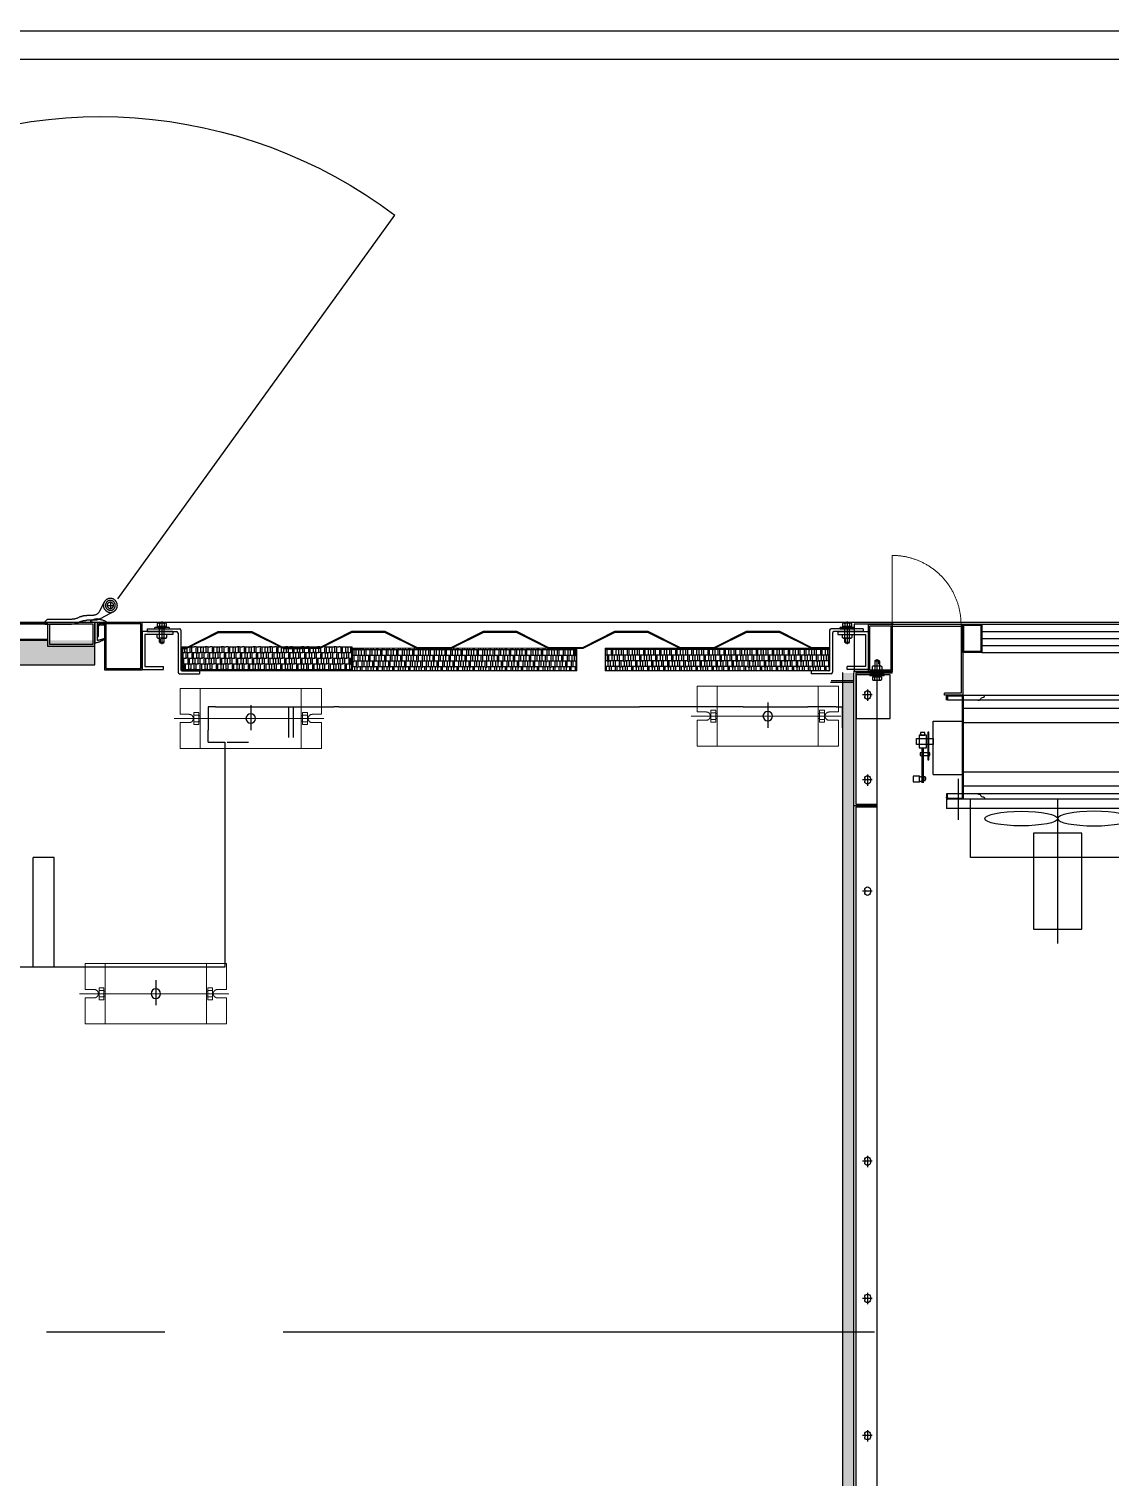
# Model space of a CAD drawing. Extents: x 758840 to 1108724, y -102573 to 143521.
# Drawn here: x 836329 to 838614, y 112781 to 115842 of the extents above; entities that cross this region are included whole.
import ezdxf
from ezdxf.lldxf.tags import DXFTag

# ---------------------------------------------------------------- set-up
doc = ezdxf.new("R2010")
doc.units = 0
doc.header["$LTSCALE"] = 1000
doc.header["$MEASUREMENT"] = 0
for name, pattern in [('ACAD_ISO10W100', [18.5, 12, -3, 0.5, -3]), ('AM_ISO08W050', [18, 12, -1.5, 3, -1.5]), ('CENTER', [2, 1.25, -0.25, 0.25, -0.25]), ('CENTER2', [1.125, 0.75, -0.125, 0.125, -0.125])]:
    doc.linetypes.add(name, pattern=pattern)
for name, color, linetype in [('$DDT_AUDIT_GENERATED_(32FF)', 7, 'Continuous'), ('$DDT_AUDIT_GENERATED_(4B6)', 7, 'Continuous'), ('$DDT_AUDIT_GENERATED_(4E4)', 7, 'Continuous'), ('$DDT_AUDIT_GENERATED_(5A5)', 7, 'Continuous'), ('$DDT_AUDIT_GENERATED_(797)', 7, 'Continuous'), ('$DDT_AUDIT_GENERATED_(804)', 7, 'Continuous'), ('$DDT_AUDIT_GENERATED_(8C3)', 7, 'Continuous'), ('$DDT_AUDIT_GENERATED_(D0B)', 7, 'Continuous'), ('$DDT_AUDIT_GENERATED_(D0E)', 7, 'Continuous'), ('$DDT_AUDIT_GENERATED_(D17)', 7, 'Continuous'), ('0825底图', 253, 'Continuous'), ('100X50X5', 7, 'Continuous'), ('AC_EQUIPMENT', 7, 'Continuous'), ('AC_KS', 6, 'Continuous'), ('DEFAULT_1', 7, 'CENTER'), ('GROUND', 31, 'Continuous'), ('PARTLIST', 131, 'CENTER2'), ('PUB_HATCH', 8, 'Continuous'), ('ROAD', 2, 'Continuous'), ('低温左上端板', 7, 'Continuous'), ('室外柴油发电', 241, 'Continuous'), ('高温左上端板_MIR', 7, 'Continuous')]:
    doc.layers.add(name, color=color, linetype=linetype)
doc.layers.add('3中心线层', color=1, linetype='CENTER', lineweight=15)
doc.layers.add('AM_7', color=4, linetype='AM_ISO08W050', lineweight=25)
tags = doc.linetypes.add('HIDDEN2', pattern=[4.7625, 3.175, -1.5875]).pattern_tags.tags
tags[6:7] = [DXFTag(74, 4), DXFTag(75, 0), DXFTag(340, '0'), DXFTag(46, 1.0), DXFTag(50, 0.0), DXFTag(44, 0.0), DXFTag(45, 0.0)]
tags[4:5] = [DXFTag(74, 4), DXFTag(75, 0), DXFTag(340, '0'), DXFTag(46, 1.0), DXFTag(50, 0.0), DXFTag(44, 0.0), DXFTag(45, 0.0)]
pattern_1 = [(37.5, (3466259.34, 2107941.8666), (-0.125986716, 3.853647538), [0, -3.04, 0, -3.4, 0, -3.25]), (7.5, (3466259.34, 2107941.8666), (3.53955341, 5.64429213), [0, -1.64, 0, -2.74, 0, -1.05]), (327.5, (3466256.88, 2107941.8666), (6.228283724, 0.011318107), [0, -1, 0, -3.6, 0, -4.7]), (317.5, (3466256.88, 2107941.8666), (6.01225321, 1.75535113), [0, -0.5, 0, -2.36, 0, -2.7])]

# ---------------------------------------------------------------- blocks, each defined once
blk = doc.blocks.new('外六角螺栓')
for p, q in [((645248.5, -153160.6), (645248.5, -153158.1)), ((645278.5, -153158.1), (645248.5, -153158.1)), ((645248.5, -153160.6), (645278.5, -153160.6)), ((645253.7, -153149.9), (645253.7, -153155.5)), ((645253.7, -153155.5), (645273.4, -153155.5)), ((645253.7, -153160.6), (645273.4, -153160.6)), ((645271, -153148.5), (645256.1, -153148.5)), ((645258.5, -153182.6), (645258.5, -153160.6)), ((645258.6, -153149.9), (645258.6, -153155.5)), ((645262.9, -153155.5), (645264.7, -153158.1)), ((645263.5, -153145.1), (645263.5, -153193)), ((645268.5, -153149.9), (645268.5, -153155.5)), ((645268.5, -153180.5), (645268.5, -153160.6)), ((645268.5, -153189.1), (645268.5, -153172)), ((645273.4, -153155.5), (645273.4, -153149.9)), ((645278.5, -153158.1), (645278.5, -153160.6)), ((645258.5, -153189), (645258.5, -153182.6)), ((645258.5, -153189), (645268.5, -153189)), ((645259.5, -153190.1), (645258.5, -153189.1)), ((645259.5, -153182.6), (645259.5, -153190)), ((645259.5, -153190.1), (645267.5, -153190.1)), ((645267.5, -153182.6), (645267.5, -153190)), ((645267.5, -153190.1), (645268.5, -153189.1))]:
    blk.add_line(p, q)
blk.add_lwpolyline([(645271.4, -153155.5), (645255.9, -153155.5), (645255.9, -153158.1), (645271.4, -153158.1)], close=True)
for centre, radius, start, end in [((645256.2, -153151.3), 2.82, 29.385, 150.615), ((645263.5, -153157.6), 9.12, 57.4427, 122.5573), ((645270.9, -153151.3), 2.82, 29.385, 150.615)]:
    blk.add_arc(centre, radius, start, end)
blk = doc.blocks.new('外六角螺母')
for p, q in [((645253.7, -153181.1), (645253.7, -153174.6)), ((645273.4, -153174.6), (645273.4, -153181.1)), ((645271, -153182.6), (645256.1, -153182.6))]:
    blk.add_line(p, q)
for centre, radius, start, end in [((645256.2, -153179.8), 2.82, 209.385, 330.615), ((645263.5, -153173.5), 9.12, 237.4427, 302.5573), ((645270.9, -153179.8), 2.82, 209.385, 330.615)]:
    blk.add_arc(centre, radius, start, end)
blk = doc.blocks.new('A$C069C5D18')
at = {"layer": 'PARTLIST'}
for p, q in [((16.1, 49.2), (103.6, 49.2)), ((92.2, 37.9), (16.1, 37.9)), ((24.4, 10.6), (21.3, 25.9)), ((28, 10.6), (24.4, 10.6)), ((25.7, 22.3), (28, 10.6)), ((31.2, 37.9), (75.8, 37.9)), ((75.8, 34.2), (35.5, 34.2)), ((75.8, 37.9), (75.8, 34.2))]:
    blk.add_line(p, q, dxfattribs=at)
for centre, radius, start, end in [((67.4, 31.2), 68.2, 149.69594, 171.18482), ((10.6, 64.3), 2.48, 20.29243, 146.23188), ((80.9, 70.6), 68.2, 184.59227, 198.2332), ((113, 54), 113.6, 186.20564, 208.35236), ((14.5, 5.2), 5.42, 253.64474, 35.3183), ((129.7, 33.7), 113.6, 177.91457, 192.92118), ((31.2, 27.9), 10, 90, 191.30993), ((35.5, 24.2), 10, 90, 191.30993), ((2.1, 49.4), 90.9, 334.47145, 352.71957), ((85.8, 9.9), 1.68, 168.31957, 351.72769), ((13.7, 62.9), 90.9, 324.14685, 351.36903)]:
    blk.add_arc(centre, radius, start, end, dxfattribs=at)
blk = doc.blocks.new('A$C61EE30FD')
at = {"layer": 'PARTLIST'}
for p, q in [((58.4, 344.7), (26.4, 285.6)), ((100.9, 301.2), (59.4, 280)), ((18.2, 253.2), (18.2, 221.3)), ((40.9, 249.6), (40.9, 221.3)), ((0, 30), (0, 151.4)), ((12.3, 193.6), (5.9, 179.1)), ((22.7, 151.4), (22.7, 41.4)), ((35, 193.6), (28.6, 179.1)), ((11.4, 30), (0, 30)), ((22.7, 41.4), (11.4, 30))]:
    blk.add_line(p, q, dxfattribs=at)
at = {"layer": 'PARTLIST', "linetype": 'ACAD_ISO10W100', "ltscale": 0.05}
for p, q in [((86.4, 318.3), (86.4, 340.8)), ((97.6, 329.5), (75.1, 329.5))]:
    blk.add_line(p, q, dxfattribs=at)
at = {"layer": 'PARTLIST'}
for radius in [31.8, 22.5, 14.2]:
    blk.add_circle((86.4, 329.5), radius, dxfattribs=at)
for centre, radius, start, end in [((86.4, 253.2), 68.2, 151.56417, 180), ((75, 249.6), 34.1, 117.16691, 180), ((-50, 221.3), 68.2, 336.03751, 0), ((-27.3, 221.3), 68.2, 336.03751, 360), ((68.2, 151.4), 68.2, 156.03751, 180), ((90.9, 151.4), 68.2, 156.03751, 180)]:
    blk.add_arc(centre, radius, start, end, dxfattribs=at)
blk = doc.blocks.new('对开门横剖')
h = blk.add_hatch()
h.set_pattern_fill('AR-RSHKE', color=4, style=0)
h.set_pattern_definition([(0, (1406.747, 0), (25.5, 12), [6, -5, 7, -3, 9, -4]), (0, (1412.747, 0.5), (25.5, 12), [5, -19, 4, -6]), (0, (1424.747, -0.75), (25.5, 12), [3, -31]), (90, (1406.747, 0), (-8.5, 12), [11.5, -36.5]), (90, (1412.747, 0), (-8.5, 12), [11.25, -36.75]), (90, (1417.747, 0), (-8.5, 12), [10.5, -37.5]), (90, (1424.747, -0.75), (-8.5, 12), [11.5, -36.5]), (90, (1427.747, -0.75), (-8.5, 12), [11.5, -36.5]), (90, (1436.747, 0), (-8.5, 12), [11, -37])])
h.paths.add_polyline_path([(1018721.2, -8179.6), (1018721.2, -8191.6), (1018621.2, -8191.6), (1018621.2, -8231.6), (1019621, -8231.6), (1019621, -8179.6)])
for p, q in [((1019521, -8143.6), (1018721.2, -8143.6)), ((1019521, -8145.6), (1018721.2, -8145.6)), ((1018621.2, -8191.6), (1018621.2, -8231.6)), ((1019521, -8177.6), (1018721.2, -8177.6)), ((1019521, -8179.6), (1018721.2, -8179.6)), ((1019621, -8231.6), (1019621, -8191.6)), ((1018621.2, -8231.6), (1019621, -8231.6))]:
    blk.add_line(p, q)
for points in [[(1018601.2, -8242.1), (1018551.5, -8242.1), (1018551.5, -8141.6), (1018601.2, -8141.6)], [(1019641, -8242.1), (1019720.7, -8242.1), (1019720.7, -8141.6), (1019641, -8141.6)], [(1018598.2, -8239.1), (1018554.5, -8239.1), (1018554.5, -8144.6), (1018598.2, -8144.6)], [(1019644, -8239.1), (1019717.7, -8239.1), (1019717.7, -8144.6), (1019644, -8144.6)]]:
    blk.add_lwpolyline(points, close=True)
at = {"color": 0}
for points in [[(1018621.2, -8191.6), (1018621.2, -8141.6), (1018721.2, -8141.6), (1018721.2, -8191.6)], [(1019621, -8191.6), (1019621, -8141.6), (1019521, -8141.6), (1019521, -8191.6)], [(1018625.2, -8187.6), (1018625.2, -8145.6), (1018717.2, -8145.6), (1018717.2, -8187.6)], [(1019617, -8187.6), (1019617, -8145.6), (1019525, -8145.6), (1019525, -8187.6)]]:
    blk.add_lwpolyline(points, close=True, dxfattribs=at)
at = {"layer": 'PARTLIST'}
for name, p, xscale, yscale, zscale, rotation in [('A$C61EE30FD', (1019501.2, -8145.6), -0.4626341527327896, 0.4626341527327896, 0.4626341527327896, 270), ('A$C069C5D18', (1018596.6, -8133.6), 0.5, 0.5, 0.5, 270), ('A$C069C5D18', (1019645.6, -8133.6), -0.5, 0.5, 0.5, 90)]:
    blk.add_blockref(name, p, dxfattribs=dict(at, xscale=xscale, yscale=yscale, zscale=zscale, rotation=rotation))
blk = doc.blocks.new('侧支承')
at = {"color": 0}
for p, q in [((677496.6, -151497.3), (677431.6, -151497.3)), ((677431.6, -151497.3), (677431.6, -151577.3)), ((677496.6, -151503.3), (677437.6, -151503.3)), ((677437.6, -151503.3), (677437.6, -151571.3)), ((677496.6, -151497.3), (677496.6, -151503.3)), ((677431.6, -151577.3), (677476.6, -151577.3)), ((677437.6, -151571.3), (677476.6, -151571.3)), ((677476.6, -151577.3), (677476.6, -151571.3))]:
    blk.add_line(p, q, dxfattribs=at)
blk = doc.blocks.new('128')
for p, q in [((645016.2, -154981.3), (645054.2, -154981.3)), ((645016.2, -154983.3), (645053.7, -154983.3)), ((645053.7, -154983.3), (645121.7, -155017.3)), ((645054.2, -154981.3), (645122.2, -155015.3)), ((645192.2, -155015.3), (645260.2, -154981.3)), ((645192.7, -155017.3), (645260.7, -154983.3)), ((645260.2, -154981.3), (645332.2, -154981.3)), ((645260.7, -154983.3), (645331.7, -154983.3)), ((645331.7, -154983.3), (645399.7, -155017.3)), ((645332.2, -154981.3), (645400.2, -155015.3)), ((645470.2, -155015.3), (645538.2, -154981.3)), ((645470.7, -155017.3), (645538.7, -154983.3)), ((645538.2, -154981.3), (645610.2, -154981.3)), ((645538.7, -154983.3), (645609.7, -154983.3)), ((645609.7, -154983.3), (645677.7, -155017.3)), ((645610.2, -154981.3), (645678.2, -155015.3)), ((645748.2, -155015.3), (645816.2, -154981.3)), ((645748.7, -155017.3), (645816.7, -154983.3)), ((645816.2, -154981.3), (645888.2, -154981.3)), ((645816.7, -154983.3), (645887.7, -154983.3)), ((645887.7, -154983.3), (645955.7, -155017.3)), ((645888.2, -154981.3), (645956.2, -155015.3)), ((646026.2, -155015.3), (646094.2, -154981.3)), ((646026.7, -155017.3), (646094.7, -154983.3)), ((645121.7, -155017.3), (645192.7, -155017.3)), ((645122.2, -155015.3), (645192.2, -155015.3)), ((645399.7, -155017.3), (645470.7, -155017.3)), ((645400.2, -155015.3), (645470.2, -155015.3)), ((645677.7, -155017.3), (645713.2, -155017.3)), ((645678.2, -155015.3), (645713.2, -155015.3)), ((645713.2, -155015.3), (645748.2, -155015.3)), ((645713.2, -155017.3), (645748.7, -155017.3)), ((645955.7, -155017.3), (646026.7, -155017.3)), ((645956.2, -155015.3), (646026.2, -155015.3))]:
    blk.add_line(p, q)
at = {"color": 0}
for p, q in [((645016.2, -154983.3), (645016.2, -154981.3)), ((646094.2, -154981.3), (646132.2, -154981.3)), ((646094.7, -154983.3), (646132.2, -154983.3)), ((646132.2, -154981.3), (646132.2, -154983.3))]:
    blk.add_line(p, q, dxfattribs=at)
blk = doc.blocks.new('侧网板')
h = blk.add_hatch()
h.set_pattern_fill('AR-RSHKE', color=4, style=0)
h.set_pattern_definition([(0, (0, 50), (25.5, 12), [6, -5, 7, -3, 9, -4]), (0, (6, 50.5), (25.5, 12), [5, -19, 4, -6]), (0, (18, 49.25), (25.5, 12), [3, -31]), (90, (0, 50), (-8.5, 12), [11.5, -36.5]), (90, (6, 50), (-8.5, 12), [11.25, -36.75]), (90, (11, 50), (-8.5, 12), [10.5, -37.5]), (90, (18, 49.25), (-8.5, 12), [11.5, -36.5]), (90, (21, 49.25), (-8.5, 12), [11.5, -36.5]), (90, (30, 50), (-8.5, 12), [11, -37])])
h.paths.add_polyline_path([(44394.9, 13537.8), (44394.9, 13583.8), (44418.9, 13583.8), (44418.9, 13584.8), (44843.7, 13584.8), (44843.7, 13583.8), (44867.7, 13583.8), (44867.7, 13537.8)])
at = {"layer": '3中心线层'}
for p, q in [((44393.9, 13584.8), (44393.9, 13536.8)), ((44393.9, 13584.8), (44418.9, 13584.8)), ((44394.9, 13583.8), (44394.9, 13537.8)), ((44394.9, 13583.8), (44418.9, 13583.8)), ((44418.9, 13584.8), (44418.9, 13583.8)), ((44418.9, 13584.8), (44843.7, 13584.8)), ((44868.7, 13584.8), (44843.7, 13584.8)), ((44843.7, 13584.8), (44843.7, 13583.8)), ((44867.7, 13583.8), (44843.7, 13583.8)), ((44867.7, 13583.8), (44867.7, 13537.8)), ((44868.7, 13584.8), (44868.7, 13536.8)), ((44393.9, 13536.8), (44868.7, 13536.8)), ((44394.9, 13537.8), (44867.7, 13537.8))]:
    blk.add_line(p, q, dxfattribs=at)
blk = doc.blocks.new('水箱检修盖板')
h = blk.add_hatch()
h.set_pattern_fill('AR-RSHKE', color=4, style=0)
h.set_pattern_definition([(360, (-31711.018, -1711.257), (25.5, -12), [6, -5, 7, -3, 9, -4]), (360, (-31705.018, -1711.757), (25.5, -12), [5, -19, 4, -6]), (360, (-31693.018, -1710.507), (25.5, -12), [3, -31]), (270, (-31711.018, -1711.2566), (-8.5, -12), [11.5, -36.5]), (270, (-31705.018, -1711.2566), (-8.5, -12), [11.25, -36.75]), (270, (-31700.018, -1711.2566), (-8.5, -12), [10.5, -37.5]), (270, (-31693.018, -1710.5066), (-8.5, -12), [11.5, -36.5]), (270, (-31690.018, -1710.5066), (-8.5, -12), [11.5, -36.5]), (270, (-31681.018, -1711.2566), (-8.5, -12), [11, -37])])
h.paths.add_polyline_path([(13016.9, -15249.1), (13016.9, -15248.1), (13040.9, -15248.1), (13040.9, -15199.1), (12683.9, -15199.1), (12683.9, -15248.1), (12707.9, -15248.1), (12707.9, -15249.1)])
at = {"color": 0}
for p, q in [((11667.5, -15278.1), (11667.5, -15195.1)), ((11670.5, -15192.1), (11712.5, -15192.1)), ((11673.5, -15284.1), (11673.5, -15209.1)), ((11676.5, -15198.1), (11712.5, -15198.1)), ((11712.5, -15198.1), (11712.5, -15192.1)), ((13047.9, -15192.1), (13005.9, -15192.1)), ((13005.9, -15198.1), (13005.9, -15192.1)), ((13041.9, -15198.1), (13005.9, -15198.1)), ((13044.9, -15284.1), (13044.9, -15201.1)), ((13050.9, -15278.1), (13050.9, -15195.1)), ((12827.5, -15245.1), (12789.5, -15245.1)), ((12789.5, -15245.1), (12789.5, -15247.1)), ((12827, -15247.1), (12789.5, -15247.1)), ((11602.5, -15281.1), (11664.5, -15281.1)), ((11602.5, -15287.1), (11602.5, -15281.1)), ((11602.5, -15287.1), (11670.5, -15287.1)), ((13115.9, -15287.1), (13047.9, -15287.1)), ((13115.9, -15281.1), (13053.9, -15281.1)), ((13115.9, -15287.1), (13115.9, -15281.1))]:
    blk.add_line(p, q, dxfattribs=at)
for p, q in [((12895, -15281.1), (12827, -15247.1)), ((12895.5, -15279.1), (12827.5, -15245.1)), ((13033.5, -15245.1), (12965.5, -15279.1)), ((13034, -15247.1), (12966, -15281.1)), ((13044.9, -15245.1), (13033.5, -15245.1)), ((13044.9, -15247.1), (13034, -15247.1)), ((12966, -15281.1), (12895, -15281.1)), ((12965.5, -15279.1), (12895.5, -15279.1))]:
    blk.add_line(p, q)
for centre, start, end in [((11670.5, -15195.1), 90, 180), ((11676.5, -15201.1), 90, 180), ((13041.9, -15201.1), 0, 90), ((13047.9, -15195.1), 0, 90), ((11664.5, -15278.1), 270, 0), ((11670.5, -15284.1), 270, 0), ((13047.9, -15284.1), 180, 270), ((13053.9, -15278.1), 180, 270)]:
    blk.add_arc(centre, 3, start, end, dxfattribs=at)
at = {"layer": '3中心线层'}
for p, q in [((12682.9, -15198.1), (13041.9, -15198.1)), ((12682.9, -15249.1), (12682.9, -15198.1)), ((12683.9, -15199.1), (13040.9, -15199.1)), ((12683.9, -15248.1), (12683.9, -15199.1)), ((13040.9, -15248.1), (13040.9, -15199.1)), ((13041.9, -15249.1), (13041.9, -15198.1)), ((12682.9, -15249.1), (12707.9, -15249.1)), ((12683.9, -15248.1), (12707.9, -15248.1)), ((12707.9, -15249.1), (12707.9, -15248.1)), ((12707.9, -15249.1), (13016.9, -15249.1)), ((13040.9, -15248.1), (13016.9, -15248.1)), ((13016.9, -15249.1), (13016.9, -15248.1)), ((13041.9, -15249.1), (13016.9, -15249.1))]:
    blk.add_line(p, q, dxfattribs=at)
at = {"color": 0, "xscale": -1, "rotation": 180}
blk.add_blockref('侧支承', (-665840.1, -166778.4), dxfattribs=at)
at = {"xscale": -1, "rotation": 180}
blk.add_blockref('侧网板', (-32720.5, -1661.3), dxfattribs=at)
at = {"rotation": 180}
blk.add_blockref('侧网板', (57076.9, -1661.3), dxfattribs=at)
at = {"color": 0, "rotation": 180}
for name, p in [('侧支承', (690558.5, -166778.4)), ('外六角螺栓', (656900, -168447.7)), ('外六角螺母', (656900, -168449.7)), ('外六角螺栓', (658348.5, -168447.7)), ('外六角螺母', (658348.5, -168449.7))]:
    blk.add_blockref(name, p, dxfattribs=at)
at = {"color": 0}
blk.add_blockref('128', (-633342.7, 139736.2), dxfattribs=at)
blk = doc.blocks.new('11111111')
at = {"color": 7}
for p, q in [((7405.9, 1937.8), (7405.9, 1962.4)), ((7406.8, 1962.4), (7406.8, 1937.8)), ((7408.7, 1961.7), (7406.8, 1960.8)), ((7408.7, 1957.7), (7406.8, 1958.6))]:
    blk.add_line(p, q, dxfattribs=at)
for p, q in [((7399, 1956.6), (7378.4, 1956.6)), ((7399, 1956.6), (7399, 1918.9)), ((7399, 1918.9), (7378.4, 1918.9))]:
    blk.add_line(p, q)
for points in [[(7404.7, 1960.1), (7404.2, 1960.1), (7404.2, 1958.7), (7404.7, 1958.7)], [(7405.9, 1960.8), (7404.7, 1960.8), (7404.7, 1958.2), (7405.9, 1958.2)], [(7413.1, 1961.7), (7408.7, 1961.7), (7408.7, 1957.7), (7413.1, 1957.7)], [(7408.1, 1943.2), (7401.2, 1943.2), (7401.2, 1941.2), (7408.1, 1941.2)], [(7402.8, 1946.2), (7402.1, 1946.2), (7402.1, 1926.7), (7402.8, 1926.7)], [(7399, 1935.4), (7410.6, 1935.4), (7410.6, 1931.1), (7399, 1931.1)], [(7408.8, 1937.8), (7403.7, 1937.8), (7403.7, 1928.9), (7408.8, 1928.9)], [(7407.8, 1928.9), (7404.9, 1928.9), (7404.9, 1927), (7407.8, 1927)]]:
    blk.add_lwpolyline(points, close=True, dxfattribs=at)
blk = doc.blocks.new('*U110')
at = {"color": 1}
for p, q in [((34383.6, -33508.2), (34383.6, -33510.2)), ((34383.6, -33517.2), (34383.6, -33508.2)), ((34385.4, -33517.2), (34383.6, -33517.2)), ((34385.4, -33510), (34385.4, -33517.2)), ((34385.4, -33517.2), (34649.2, -33517.2)), ((34385.6, -33506.2), (34649.2, -33506.2)), ((34387.4, -33508), (34416.8, -33508)), ((34416.8, -33508), (34416.8, -33598)), ((34418.6, -33596.2), (34418.6, -33506.2)), ((34649.2, -33506.2), (34851.4, -33506.2)), ((34649.2, -33517.2), (34851.6, -33517.2)), ((34818.4, -33636.2), (34818.4, -33506.2)), ((34849.6, -33508), (34820.2, -33508)), ((34820.2, -33508), (34820.2, -33598)), ((34851.6, -33510), (34851.6, -33517.2)), ((34851.6, -33517.2), (34853.4, -33517.2)), ((34853.4, -33508.2), (34853.4, -33510.2)), ((34853.4, -33517.2), (34853.4, -33508.2)), ((34416.8, -33598), (34416.8, -33724.4)), ((34418.6, -33726.2), (34418.6, -33596.2)), ((34820.2, -33598), (34820.2, -33724.4)), ((34818.4, -33726.2), (34818.4, -33636.2)), ((34385.4, -33715.2), (34383.6, -33715.2)), ((34383.6, -33715.2), (34383.6, -33724.2)), ((34383.6, -33724.2), (34383.6, -33722.2)), ((34385.4, -33715.2), (34649.2, -33715.2)), ((34385.4, -33722.4), (34385.4, -33715.2)), ((34649.2, -33726.2), (34385.6, -33726.2)), ((34387.4, -33724.4), (34416.8, -33724.4)), ((34649.2, -33715.2), (34851.6, -33715.2)), ((34851.4, -33726.2), (34649.2, -33726.2)), ((34849.6, -33724.4), (34820.2, -33724.4)), ((34830.5, -33715.2), (34832.3, -33715.2)), ((34851.6, -33722.4), (34851.6, -33715.2)), ((34853.4, -33715.2), (34853.4, -33724.2)), ((34853.4, -33724.2), (34853.4, -33722.2))]:
    blk.add_line(p, q, dxfattribs=at)
at = {"color": 5}
for p, q in [((34649.2, -33534.2), (34418.6, -33534.2)), ((34818.4, -33534.2), (34649.2, -33534.2)), ((34649.2, -33564.2), (34418.6, -33564.2)), ((34818.4, -33564.2), (34649.2, -33564.2)), ((34649.2, -33668.2), (34418.6, -33668.2)), ((34818.4, -33668.2), (34649.2, -33668.2)), ((34649.2, -33698.2), (34418.6, -33698.2)), ((34818.4, -33698.2), (34649.2, -33698.2))]:
    blk.add_line(p, q, dxfattribs=at)
at = {"color": 1}
for centre, start, end in [((34385.6, -33508.2), 90, 180), ((34387.4, -33510), 90, 180), ((34849.6, -33510), 0, 90), ((34851.4, -33508.2), 0, 90), ((34385.6, -33724.2), 180, 270), ((34387.4, -33722.4), 180, 270), ((34849.6, -33722.4), 270, 0), ((34851.4, -33724.2), 270, 0)]:
    blk.add_arc(centre, 2, start, end, dxfattribs=at)
for points in [[(34449.6, -33517.2), (34455.4, -33514.9), (34457.1, -33511.7), (34461.8, -33510.8), (34464.6, -33506.2)], [(34787.5, -33517.2), (34781.6, -33514.9), (34779.9, -33511.7), (34775.2, -33510.8), (34772.4, -33506.2)], [(34449.6, -33715.2), (34455.4, -33717.5), (34457.1, -33720.7), (34461.8, -33721.6), (34464.6, -33726.2)], [(34787.5, -33715.2), (34781.6, -33717.5), (34779.9, -33720.7), (34775.2, -33721.6), (34772.4, -33726.2)]]:
    blk.add_spline(points, degree=3, dxfattribs=at)
at = {"color": 0, "xscale": 3, "yscale": 3, "zscale": 3}
blk.add_blockref('11111111', (12685, -39427.9), dxfattribs=at)
blk = doc.blocks.new('SSLJF')
at = {"color": 1}
for p, q in [((34272.7, -32410.4), (34349.8, -32410.4)), ((34273.5, -32834.2), (34360.2, -32834.2))]:
    blk.add_line(p, q, dxfattribs=at)
for p, q in [((34316.8, -32389.1), (34336.8, -32389.1)), ((34316.8, -32858.7), (34336.8, -32858.7))]:
    blk.add_line(p, q)
at = {"layer": 'AC_EQUIPMENT'}
for points in [[(34316.8, -32389.1), (34316.8, -32858.7)], [(34336.8, -32389.1), (34336.8, -32858.7)], [(34440.4, -32439.8), (34316.8, -32439.8)], [(34440.4, -32439.8), (34440.4, -32808)], [(34440.4, -32808), (34316.8, -32808)]]:
    blk.add_lwpolyline(points, dxfattribs=at)
at = {"layer": 'AC_KS'}
blk.add_lwpolyline([(34591.3, -32675.2), (34591.3, -32572.6), (34388.6, -32572.6), (34388.6, -32675.2)], close=True, dxfattribs=at)
blk.add_lwpolyline([(34622.1, -32623.9), (34316.8, -32623.9)], dxfattribs=at)
at = {"layer": 'AC_KS', "extrusion": (0, 0, -1)}
blk.add_ellipse((34357.9, -32546.9), major_axis=(0, 77), ratio=0.2, dxfattribs=at)
at = {"layer": 'AC_KS'}
blk.add_ellipse((34357.9, -32700.9), major_axis=(0, 77), ratio=0.2, start_param=3.141593, end_param=9.424778, dxfattribs=at)
blk = doc.blocks.new('FD61GD')
for p, q in [((24199, -16830.6), (24160, -16830.6)), ((24160, -16830.6), (24160, -16834.7)), ((24195, -16834.6), (24160, -16834.6)), ((24195, -16980.2), (24195, -16834.6)), ((24199, -16980.2), (24199, -16830.6)), ((24599.4, -16980.2), (24599.4, -16830.6)), ((24638.4, -16830.6), (24599.4, -16830.6)), ((24603.4, -16980.2), (24603.4, -16834.6)), ((24638.4, -16834.6), (24603.4, -16834.6)), ((24638.4, -16830.6), (24638.4, -16834.6)), ((24238.8, -16920.6), (24579.6, -16920.6)), ((24238.8, -16935.2), (24559.6, -16935.2)), ((24238.8, -16950.2), (24559.6, -16950.2)), ((24049.4, -16976.2), (24195, -16976.2)), ((24049.4, -16980.2), (24195, -16980.2)), ((24195, -16980.2), (24199, -16980.2)), ((24238.8, -16965.2), (24559.6, -16965.2)), ((24238.8, -16980.2), (24579.6, -16980.2)), ((24238.8, -16980.2), (24579.6, -16980.2)), ((24603.4, -16980.2), (24599.4, -16980.2))]:
    blk.add_line(p, q)
for points in [[(24238.8, -16980.2), (24238.8, -16920.6), (24199, -16920.6), (24199, -16980.2)], [(24236.8, -16978.2), (24236.8, -16922.6), (24201, -16922.6), (24201, -16978.2)], [(24599.4, -16980.2), (24599.4, -16920.6), (24559.6, -16920.6), (24559.6, -16980.2)], [(24597.4, -16978.2), (24597.4, -16922.6), (24561.6, -16922.6), (24561.6, -16978.2)]]:
    blk.add_lwpolyline(points, close=True)
for radius in [2.29, 2.29, 1.05]:
    blk.add_circle((24049.4, -16982.5), radius)
at = {"xscale": -1, "rotation": 270}
blk.add_blockref('SSLJF', (57023.3, -50927.4), dxfattribs=at)
at = {"xscale": -1}
blk.add_blockref('*U110', (59018, 16895.6), dxfattribs=at)
blk = doc.blocks.new('1221')
blk.add_line((624790.1, -174264.2), (624790.1, -174317.1))
blk.add_circle((624790.1, -174292.7), 10)
at = {"layer": '3中心线层'}
for p, q in [((624635.5, -174292.7), (624951.6, -174292.7)), ((624660.1, -174283.9), (624640.8, -174283.9)), ((624670.1, -174285.7), (624680.5, -174285.7)), ((624680.5, -174287.3), (624683.2, -174287.3)), ((624899.7, -174287.3), (624897, -174287.3)), ((624910.1, -174285.7), (624899.7, -174285.7)), ((624920.1, -174283.9), (624939.3, -174283.9)), ((624660.1, -174301.4), (624640.8, -174301.4)), ((624670.1, -174299.6), (624680.5, -174299.6)), ((624680.5, -174298), (624683.2, -174298)), ((624899.7, -174298), (624897, -174298)), ((624910.1, -174299.6), (624899.7, -174299.6)), ((624920.1, -174301.4), (624939.3, -174301.4))]:
    blk.add_line(p, q, dxfattribs=at)
for points in [[(624939.3, -174283.9), (624939.3, -174229.2), (624640.8, -174229.2), (624640.8, -174283.9)], [(624640.8, -174301.4), (624640.8, -174356.2), (624939.3, -174356.2), (624939.3, -174301.4)]]:
    blk.add_lwpolyline(points, dxfattribs=at)
for points in [[(624683.2, -174229.2), (624897, -174229.2), (624897, -174356.2), (624683.2, -174356.2)], [(624670.1, -174280.2), (624680.5, -174280.2), (624680.5, -174305.4), (624670.1, -174305.4)], [(624910.1, -174280.2), (624899.7, -174280.2), (624899.7, -174305.4), (624910.1, -174305.4)]]:
    blk.add_lwpolyline(points, close=True, dxfattribs=at)
for centre, start, end in [((624660.1, -174292.7), 270, 90), ((624920.1, -174292.7), 90, 270)]:
    blk.add_arc(centre, 8.75, start, end, dxfattribs=at)
blk = doc.blocks.new('柴发集装箱')
at = {"layer": 'AM_7'}
h = blk.add_hatch(dxfattribs=at)
h.set_pattern_fill('AR-SAND', color=256, scale=2, style=0)
h.set_pattern_definition(pattern_1)
h.paths.add_polyline_path([(4111794.4, 1941697.8), (4111817.4, 1941697.8), (4111817.4, 1944490.8), (4111794.4, 1944490.8)])
h = blk.add_hatch(dxfattribs=at)
h.set_pattern_fill('AR-SAND', color=256, scale=2, style=0)
h.set_pattern_definition(pattern_1)
h.paths.add_polyline_path([(4111794.4, 1941697.8), (4111817.4, 1941697.8), (4111817.4, 1944490.8), (4111794.4, 1944490.8)])
h = blk.add_hatch(dxfattribs=at)
h.set_pattern_fill('AR-SAND', color=256, scale=2, style=0)
h.set_pattern_definition(pattern_1)
h.paths.add_polyline_path([(4111794.4, 1941697.8), (4111817.4, 1941697.8), (4111817.4, 1944490.8), (4111794.4, 1944490.8)])
h = blk.add_hatch(dxfattribs=at)
h.set_pattern_fill('AR-SAND', color=256, scale=2, style=0)
h.set_pattern_definition(pattern_1)
h.paths.add_polyline_path([(4111794.4, 1941697.8), (4111817.4, 1941697.8), (4111817.4, 1944490.8), (4111794.4, 1944490.8)])
at = {"layer": '$DDT_AUDIT_GENERATED_(32FF)', "color": 7, "linetype": 'Continuous'}
blk.add_line((4111817.4, 1944369.7), (4111817.4, 1941825.9), dxfattribs=at)
at = {"layer": '$DDT_AUDIT_GENERATED_(4B6)', "color": 7, "linetype": 'HIDDEN2'}
for p, q in [((4112978.3, 1944419.7), (4112978.3, 1944354.7)), ((4112988.3, 1944419.7), (4112988.3, 1944354.7))]:
    blk.add_line(p, q, dxfattribs=at)
at = {"layer": '$DDT_AUDIT_GENERATED_(4E4)', "color": 7, "linetype": 'Continuous'}
for p, q in [((4111830.4, 1944419.7), (4111822.4, 1944419.7)), ((4113158.3, 1944344.7), (4113158.3, 1944369.7)), ((4113158.3, 1944344.7), (4113123.3, 1944344.7))]:
    blk.add_line(p, q, dxfattribs=at)
at = {"layer": '$DDT_AUDIT_GENERATED_(4E4)', "color": 7, "linetype": 'HIDDEN2'}
blk.add_line((4113118.3, 1944344.7), (4113073.3, 1944344.7), dxfattribs=at)
at = {"layer": '$DDT_AUDIT_GENERATED_(5A5)', "color": 7, "linetype": 'Continuous'}
blk.add_line((4113142.8, 1944419.7), (4112892.8, 1944419.7), dxfattribs=at)
at = {"layer": '$DDT_AUDIT_GENERATED_(797)', "color": 7, "linetype": 'Continuous'}
for p, q in [((4112882.3, 1944419.7), (4112892.8, 1944419.7)), ((4113142.8, 1944419.7), (4113158.3, 1944419.7)), ((4113158.3, 1944419.7), (4113158.3, 1944374.7)), ((4113158.3, 1944374.7), (4113158.3, 1944369.7))]:
    blk.add_line(p, q, dxfattribs=at)
at = {"layer": '$DDT_AUDIT_GENERATED_(804)', "color": 7, "linetype": 'Continuous'}
blk.add_line((4112882.3, 1944419.7), (4112877.3, 1944419.7), dxfattribs=at)
at = {"layer": '$DDT_AUDIT_GENERATED_(8C3)', "color": 7, "linetype": 'Continuous'}
for p, q in [((4112027.4, 1944419.7), (4111915.4, 1944419.7)), ((4112256.4, 1944419.7), (4112246.4, 1944419.7)), ((4112877.3, 1944419.7), (4112475.3, 1944419.7))]:
    blk.add_line(p, q, dxfattribs=at)
at = {"layer": '$DDT_AUDIT_GENERATED_(D0B)', "color": 7, "linetype": 'Continuous'}
for p in [(4111817.4, 1944374.7), (4111822.4, 1944419.7)]:
    blk.add_line(p, (4111817.4, 1944419.7), dxfattribs=at)
at = {"layer": '$DDT_AUDIT_GENERATED_(D0E)', "color": 7, "linetype": 'Continuous'}
blk.add_line((4111910.4, 1944419.7), (4111890.4, 1944419.7), dxfattribs=at)
at = {"layer": '$DDT_AUDIT_GENERATED_(D17)', "color": 7, "linetype": 'Continuous'}
for p, q in [((4111830.4, 1944419.7), (4111890.4, 1944419.7)), ((4111915.4, 1944419.7), (4111910.4, 1944419.7))]:
    blk.add_line(p, q, dxfattribs=at)
at = {"color": 3}
blk.add_line((4113349, 1944647.8), (4112763.8, 1945458.5), dxfattribs=at)
for p, q in [((4111712.4, 1944493.8), (4111794.4, 1944493.8)), ((4111712.4, 1944490.8), (4111712.4, 1944493.8)), ((4111712.4, 1944493.8), (4111794.4, 1944493.8)), ((4111712.4, 1944490.8), (4111712.4, 1944493.8)), ((4111712.4, 1944493.8), (4111794.4, 1944493.8)), ((4111712.4, 1944490.8), (4111712.4, 1944493.8)), ((4111712.4, 1944493.8), (4111794.4, 1944493.8)), ((4111712.4, 1944490.8), (4111712.4, 1944493.8)), ((4111712.4, 1944490.8), (4111789.4, 1944490.8)), ((4111712.4, 1944490.8), (4111789.4, 1944490.8)), ((4111712.4, 1944490.8), (4111789.4, 1944490.8)), ((4111712.4, 1944490.8), (4111789.4, 1944490.8)), ((4111744.4, 1944490.8), (4111744.4, 1941701.8)), ((4111744.4, 1944490.8), (4111744.4, 1941701.8)), ((4111744.4, 1944490.8), (4111744.4, 1941701.8)), ((4111744.4, 1944490.8), (4111744.4, 1941701.8)), ((4111789.4, 1944490.8), (4111789.4, 1944213.8)), ((4111789.4, 1944490.8), (4111789.4, 1944213.8)), ((4111789.4, 1944490.8), (4111789.4, 1944213.8)), ((4111789.4, 1944490.8), (4111789.4, 1944213.8)), ((4111794.4, 1944491.8), (4111794.4, 1941701.8)), ((4111794.4, 1944491.8), (4111794.4, 1941701.8)), ((4111794.4, 1944491.8), (4111794.4, 1941701.8)), ((4111794.4, 1944491.8), (4111794.4, 1941701.8)), ((4111817.4, 1944491.8), (4111817.4, 1941697.8)), ((4111817.4, 1944491.8), (4111817.4, 1941697.8)), ((4111817.4, 1944491.8), (4111817.4, 1941697.8)), ((4111817.4, 1944491.8), (4111817.4, 1941697.8)), ((4111758.4, 1944447.4), (4111758.4, 1944441.4)), ((4111758.4, 1944447.4), (4111758.4, 1944441.4)), ((4111758.4, 1944447.4), (4111758.4, 1944441.4)), ((4111758.4, 1944447.4), (4111758.4, 1944441.4)), ((4111764.4, 1944456.1), (4111764.4, 1944432.1)), ((4111764.4, 1944456.1), (4111764.4, 1944432.1)), ((4111764.4, 1944456.1), (4111764.4, 1944432.1)), ((4111764.4, 1944456.1), (4111764.4, 1944432.1)), ((4111770.4, 1944447.4), (4111770.4, 1944441.4)), ((4111770.4, 1944447.4), (4111770.4, 1944441.4)), ((4111770.4, 1944447.4), (4111770.4, 1944441.4)), ((4111770.4, 1944447.4), (4111770.4, 1944441.4)), ((4111758.4, 1944267.9), (4111758.4, 1944261.9)), ((4111758.4, 1944267.9), (4111758.4, 1944261.9)), ((4111758.4, 1944267.9), (4111758.4, 1944261.9)), ((4111758.4, 1944267.9), (4111758.4, 1944261.9)), ((4111764.4, 1944276.6), (4111764.4, 1944252.6)), ((4111764.4, 1944276.6), (4111764.4, 1944252.6)), ((4111764.4, 1944276.6), (4111764.4, 1944252.6)), ((4111764.4, 1944276.6), (4111764.4, 1944252.6)), ((4111770.4, 1944267.9), (4111770.4, 1944261.9)), ((4111770.4, 1944267.9), (4111770.4, 1944261.9)), ((4111770.4, 1944267.9), (4111770.4, 1944261.9)), ((4111770.4, 1944267.9), (4111770.4, 1944261.9)), ((4111789.4, 1944213.8), (4111744.4, 1944213.8)), ((4111789.4, 1944213.8), (4111744.4, 1944213.8)), ((4111789.4, 1944213.8), (4111744.4, 1944213.8)), ((4111789.4, 1944213.8), (4111744.4, 1944213.8)), ((4111792.4, 1944210.8), (4111744.4, 1944210.8)), ((4111792.4, 1944210.8), (4111744.4, 1944210.8)), ((4111792.4, 1944210.8), (4111744.4, 1944210.8)), ((4111792.4, 1944210.8), (4111744.4, 1944210.8)), ((4111789.4, 1944207.8), (4111744.4, 1944207.8)), ((4111789.4, 1944207.8), (4111744.4, 1944207.8)), ((4111789.4, 1944207.8), (4111744.4, 1944207.8)), ((4111789.4, 1944207.8), (4111744.4, 1944207.8)), ((4111789.4, 1944207.8), (4111789.4, 1941981.8)), ((4111789.4, 1944207.8), (4111789.4, 1941981.8)), ((4111789.4, 1944207.8), (4111789.4, 1941981.8)), ((4111789.4, 1944207.8), (4111789.4, 1941981.8)), ((4111758.4, 1944032.8), (4111758.4, 1944026.8)), ((4111758.4, 1944032.8), (4111758.4, 1944026.8)), ((4111758.4, 1944032.8), (4111758.4, 1944026.8)), ((4111758.4, 1944032.8), (4111758.4, 1944026.8)), ((4111770.4, 1944032.8), (4111770.4, 1944026.8)), ((4111770.4, 1944032.8), (4111770.4, 1944026.8)), ((4111770.4, 1944032.8), (4111770.4, 1944026.8)), ((4111770.4, 1944032.8), (4111770.4, 1944026.8)), ((4111764.4, 1943470.5), (4111764.4, 1943446.5)), ((4111764.4, 1943470.5), (4111764.4, 1943446.5)), ((4111764.4, 1943470.5), (4111764.4, 1943446.5)), ((4111764.4, 1943470.5), (4111764.4, 1943446.5)), ((4111758.4, 1943461.8), (4111758.4, 1943455.8)), ((4111758.4, 1943461.8), (4111758.4, 1943455.8)), ((4111758.4, 1943461.8), (4111758.4, 1943455.8)), ((4111758.4, 1943461.8), (4111758.4, 1943455.8)), ((4111770.4, 1943461.8), (4111770.4, 1943455.8)), ((4111770.4, 1943461.8), (4111770.4, 1943455.8)), ((4111770.4, 1943461.8), (4111770.4, 1943455.8)), ((4111770.4, 1943461.8), (4111770.4, 1943455.8)), ((4111758.4, 1943171.8), (4111758.4, 1943165.8)), ((4111758.4, 1943171.8), (4111758.4, 1943165.8)), ((4111758.4, 1943171.8), (4111758.4, 1943165.8)), ((4111758.4, 1943171.8), (4111758.4, 1943165.8)), ((4111764.4, 1943180.5), (4111764.4, 1943156.5)), ((4111764.4, 1943180.5), (4111764.4, 1943156.5)), ((4111764.4, 1943180.5), (4111764.4, 1943156.5)), ((4111764.4, 1943180.5), (4111764.4, 1943156.5)), ((4111770.4, 1943171.8), (4111770.4, 1943165.8)), ((4111770.4, 1943171.8), (4111770.4, 1943165.8)), ((4111770.4, 1943171.8), (4111770.4, 1943165.8)), ((4111770.4, 1943171.8), (4111770.4, 1943165.8)), ((4111764.4, 1942890.5), (4111764.4, 1942866.5)), ((4111764.4, 1942890.5), (4111764.4, 1942866.5)), ((4111764.4, 1942890.5), (4111764.4, 1942866.5)), ((4111764.4, 1942890.5), (4111764.4, 1942866.5)), ((4111758.4, 1942881.8), (4111758.4, 1942875.8)), ((4111758.4, 1942881.8), (4111758.4, 1942875.8)), ((4111758.4, 1942881.8), (4111758.4, 1942875.8)), ((4111758.4, 1942881.8), (4111758.4, 1942875.8)), ((4111770.4, 1942881.8), (4111770.4, 1942875.8)), ((4111770.4, 1942881.8), (4111770.4, 1942875.8)), ((4111770.4, 1942881.8), (4111770.4, 1942875.8)), ((4111770.4, 1942881.8), (4111770.4, 1942875.8))]:
    blk.add_line(p, q)
at = {"color": 0}
for p, q in [((4111841.4, 1944475.3), (4111792.4, 1944475.3)), ((4111842.4, 1944471.3), (4111792.4, 1944471.3))]:
    blk.add_line(p, q, dxfattribs=at)
at = {"ltscale": 20}
for p, q in [((4111754.9, 1944444.4), (4111774.9, 1944444.4)), ((4111754.9, 1944444.4), (4111774.9, 1944444.4)), ((4111754.9, 1944444.4), (4111774.9, 1944444.4)), ((4111754.9, 1944444.4), (4111774.9, 1944444.4)), ((4111754.9, 1944264.9), (4111774.9, 1944264.9)), ((4111754.9, 1944264.9), (4111774.9, 1944264.9)), ((4111754.9, 1944264.9), (4111774.9, 1944264.9)), ((4111754.9, 1944264.9), (4111774.9, 1944264.9)), ((4111754.9, 1944029.8), (4111774.9, 1944029.8)), ((4111754.9, 1944029.8), (4111774.9, 1944029.8)), ((4111754.9, 1944029.8), (4111774.9, 1944029.8)), ((4111754.9, 1944029.8), (4111774.9, 1944029.8)), ((4111754.9, 1943458.8), (4111774.9, 1943458.8)), ((4111754.9, 1943458.8), (4111774.9, 1943458.8)), ((4111754.9, 1943458.8), (4111774.9, 1943458.8)), ((4111754.9, 1943458.8), (4111774.9, 1943458.8)), ((4111754.9, 1943168.8), (4111774.9, 1943168.8)), ((4111754.9, 1943168.8), (4111774.9, 1943168.8)), ((4111754.9, 1943168.8), (4111774.9, 1943168.8)), ((4111754.9, 1943168.8), (4111774.9, 1943168.8)), ((4111754.9, 1942878.8), (4111774.9, 1942878.8)), ((4111754.9, 1942878.8), (4111774.9, 1942878.8)), ((4111754.9, 1942878.8), (4111774.9, 1942878.8)), ((4111754.9, 1942878.8), (4111774.9, 1942878.8))]:
    blk.add_line(p, q, dxfattribs=at)
at = {"color": 7}
for p, q in [((4113483.8, 1944101), (4113528.3, 1944101)), ((4113483.8, 1943869.1), (4113483.8, 1944101)), ((4113528.3, 1943869.1), (4113528.3, 1944101)), ((4113123.3, 1943869.1), (4114388.2, 1943869.1))]:
    blk.add_line(p, q, dxfattribs=at)
for points in [[(4109582.9, 1944597.8), (4122582.9, 1944597.8), (4122582.9, 1941597.8), (4109582.9, 1941597.8)], [(4109582.9, 1944597.8), (4122582.9, 1944597.8), (4122582.9, 1941597.8), (4109582.9, 1941597.8)], [(4111762.4, 1944493.8), (4111762.4, 1944593.8), (4111712.4, 1944593.8), (4111712.4, 1944493.8)], [(4111759.4, 1944496.8), (4111759.4, 1944590.8), (4111715.4, 1944590.8), (4111715.4, 1944496.8)]]:
    blk.add_lwpolyline(points, close=True)
at = {"color": 0}
for points in [[(4111792.4, 1944493.8), (4111712.4, 1944493.8), (4111712.4, 1944593.8), (4111792.4, 1944593.8)], [(4111788.4, 1944394.8), (4111716.4, 1944394.8), (4111716.4, 1944486.8), (4111788.4, 1944486.8)]]:
    blk.add_lwpolyline(points, close=True, dxfattribs=at)
at = {"color": 3}
blk.add_arc((4113386, 1944633.8), 1033.1, 355.2249, 127.0308, dxfattribs=at)
for centre, start, end in [((4111764.4, 1944447.4), 0, 180), ((4111764.4, 1944447.4), 0, 180), ((4111764.4, 1944447.4), 0, 180), ((4111764.4, 1944447.4), 0, 180), ((4111764.4, 1944441.4), 180, 0), ((4111764.4, 1944441.4), 180, 0), ((4111764.4, 1944441.4), 180, 0), ((4111764.4, 1944441.4), 180, 0), ((4111764.4, 1944267.9), 0, 180), ((4111764.4, 1944267.9), 0, 180), ((4111764.4, 1944267.9), 0, 180), ((4111764.4, 1944267.9), 0, 180), ((4111764.4, 1944261.9), 180, 0), ((4111764.4, 1944261.9), 180, 0), ((4111764.4, 1944261.9), 180, 0), ((4111764.4, 1944261.9), 180, 0), ((4111764.4, 1944032.8), 0, 180), ((4111764.4, 1944032.8), 0, 180), ((4111764.4, 1944032.8), 0, 180), ((4111764.4, 1944032.8), 0, 180), ((4111764.4, 1944026.8), 180, 0), ((4111764.4, 1944026.8), 180, 0), ((4111764.4, 1944026.8), 180, 0), ((4111764.4, 1944026.8), 180, 0), ((4111764.4, 1943461.8), 0, 180), ((4111764.4, 1943461.8), 0, 180), ((4111764.4, 1943461.8), 0, 180), ((4111764.4, 1943461.8), 0, 180), ((4111764.4, 1943455.8), 180, 0), ((4111764.4, 1943455.8), 180, 0), ((4111764.4, 1943455.8), 180, 0), ((4111764.4, 1943455.8), 180, 0), ((4111764.4, 1943171.8), 0, 180), ((4111764.4, 1943171.8), 0, 180), ((4111764.4, 1943171.8), 0, 180), ((4111764.4, 1943171.8), 0, 180), ((4111764.4, 1943165.8), 180, 0), ((4111764.4, 1943165.8), 180, 0), ((4111764.4, 1943165.8), 180, 0), ((4111764.4, 1943165.8), 180, 0), ((4111764.4, 1942881.8), 0, 180), ((4111764.4, 1942881.8), 0, 180), ((4111764.4, 1942881.8), 0, 180), ((4111764.4, 1942881.8), 0, 180), ((4111764.4, 1942875.8), 180, 0), ((4111764.4, 1942875.8), 180, 0), ((4111764.4, 1942875.8), 180, 0), ((4111764.4, 1942875.8), 180, 0)]:
    blk.add_arc(centre, 6, start, end)
at = {"layer": '100X50X5', "color": 7, "linetype": 'Continuous'}
blk.add_line((4113123.3, 1944344.7), (4113123.3, 1943869.1), dxfattribs=at)
at = {"layer": '3中心线层'}
blk.add_line((4111712.4, 1944593.8), (4111712.4, 1944739.4), dxfattribs=at)
blk.add_arc((4111712.4, 1944593.8), 145.6, 90, 181.5739, dxfattribs=at)
at = {"layer": 'DEFAULT_1', "color": 7}
blk.add_line((4111749.7, 1943097.8), (4118060, 1943097.8), dxfattribs=at)
at = {"layer": '低温左上端板', "color": 7, "linetype": 'Continuous'}
blk.add_line((4112475.3, 1944419.7), (4112256.4, 1944419.7), dxfattribs=at)
at = {"layer": '高温左上端板_MIR', "color": 7, "linetype": 'Continuous'}
blk.add_line((4112027.4, 1944419.7), (4112246.4, 1944419.7), dxfattribs=at)
at = {"xscale": -1}
blk.add_blockref('对开门横剖', (5133018.6, 1952739.4), dxfattribs=at)
at = {"rotation": 180}
blk.add_blockref('FD61GD', (4135761.8, 1927613.6), dxfattribs=at)
at = {"xscale": -1, "rotation": 180}
blk.add_blockref('水箱检修盖板', (4100171, 1929297.3), dxfattribs=at)
at = {"color": 0, "xscale": -1, "rotation": 180}
for name, p in [('外六角螺栓', (3466480.8, 1791327.2)), ('外六角螺栓', (3466480.8, 1791327.2)), ('外六角螺栓', (3466480.8, 1791327.2)), ('外六角螺栓', (3466480.8, 1791327.2)), ('外六角螺母', (3466480.8, 1791323.2)), ('外六角螺母', (3466480.8, 1791323.2)), ('外六角螺母', (3466480.8, 1791323.2)), ('外六角螺母', (3466480.8, 1791323.2))]:
    blk.add_blockref(name, p, dxfattribs=at)
for p in [(3487185.3, 2118692.4), (3488278.2, 2118687.4), (3488478.8, 2118105.7)]:
    blk.add_blockref('1221', p)

msp = doc.modelspace()

# ---------------------------------------------------------------- hatches: boundary and pattern name
at = {"layer": 'PUB_HATCH', "ltscale": 5}
h = msp.add_hatch(dxfattribs=at)
h.set_pattern_fill('AR-CONC', color=256, scale=500)
h.set_pattern_definition([(50, (17972.44, 56052.85), (910.92334, -79.6954), [95.25, -1047.75]), (355, (17972.4, 56052.85), (-176.2141, 955.2832), [76.2, -838.2]), (100.451, (18048.35, 56046.2), (734.7125, 875.5834), [80.95, -890.45]), (46.1842, (17972.4, 56306.9), (1355.3952, -210.2116), [142.875, -1571.625]), (96.6356, (18085.4, 56289.3), (1187.0212, 1237.1278), [121.425, -1335.675]), (351.184, (17972.4, 56306.9), (1187.023, 1237.1256), [114.3, -1257.3]), (21, (18099.44, 56243.35), (758.0744, -511.3276), [95.25, -1047.75]), (326, (18099.4, 56243.35), (309.0101, 920.9398), [76.2, -838.2]), (71.4514, (18162.6, 56200.7), (1067.0825, 409.6143), [80.95, -890.45]), (37.5, (17972.44, 56052.85), (15.44302, 422.7752), [0, -828.04, 0, -850.9, 0, -841.375]), (7.5, (17972.44, 56052.85), (334.09831, 500.90287), [0, -485.14, 0, -808.99, 0, -320.675]), (327.5, (17689.23, 56052.85), (677.95298, -28.64372), [0, -317.5, 0, -990.6, 0, -1314.45]), (317.5, (17562.23, 56052.85), (740.6459, 127.13246), [0, -412.75, 0, -657.86, 0, -933.45])])
edge = h.paths.add_edge_path()
edge.add_arc((792333.02, 100837.52), 15000, 90, 91.910213, ccw=False)
edge.add_line((792333.02, 115837.52), (794133.02, 115837.52))
edge.add_line((794133.02, 115837.52), (794133.02, 109837.52))
edge.add_line((794133.02, 109837.52), (847633.02, 109837.52))
edge.add_line((847633.02, 109837.52), (847633.02, 102837.52))
edge.add_line((847633.02, 102837.52), (791833.02, 102837.52))
edge.add_line((791833.02, 102837.52), (791833.02, 115829.18))

# ---------------------------------------------------------------- linework, layer by layer
at = {"layer": 'GROUND'}
msp.add_lwpolyline([(861133.02, 115837.52), (794133.02, 115837.52), (794133.02, 109837.52), (861133.02, 109837.52)], close=True, dxfattribs=at)
at = {"layer": 'ROAD'}
msp.add_lwpolyline([(896333.02, 102837.52), (896333.02, 112837.52, 0.4142136), (893333.02, 115837.52), (792333.02, 115837.52, 0.4142136), (777333.02, 100837.52), (777333.02, 82937.52)], format="xyb", dxfattribs=at)
at = {"layer": '室外柴油发电', "linetype": 'ByBlock', "lineweight": -2}
msp.add_lwpolyline([(858783.02, 115837.52), (794283.02, 115837.52), (794283.02, 110337.52), (858783.02, 110337.52)], close=True, dxfattribs=at)
msp.add_lwpolyline([(858723.02, 111737.52), (858723.02, 115777.52), (794343.02, 115777.52), (794343.02, 110397.52), (858783.02, 110397.52)], dxfattribs=at)
at = {"layer": '室外柴油发电', "linetype": 'ByBlock', "lineweight": -3}
msp.add_lwpolyline([(827283.02, 111587.52), (840283.02, 111587.52), (840283.02, 114587.52), (827283.02, 114587.52)], close=True, dxfattribs=at)

# ---------------------------------------------------------------- block references
at = {"layer": '0825底图', "xscale": -1}
msp.add_blockref('柴发集装箱', (4949865.96, -1830010.27), dxfattribs=at)

doc.saveas('drawing.dxf')
